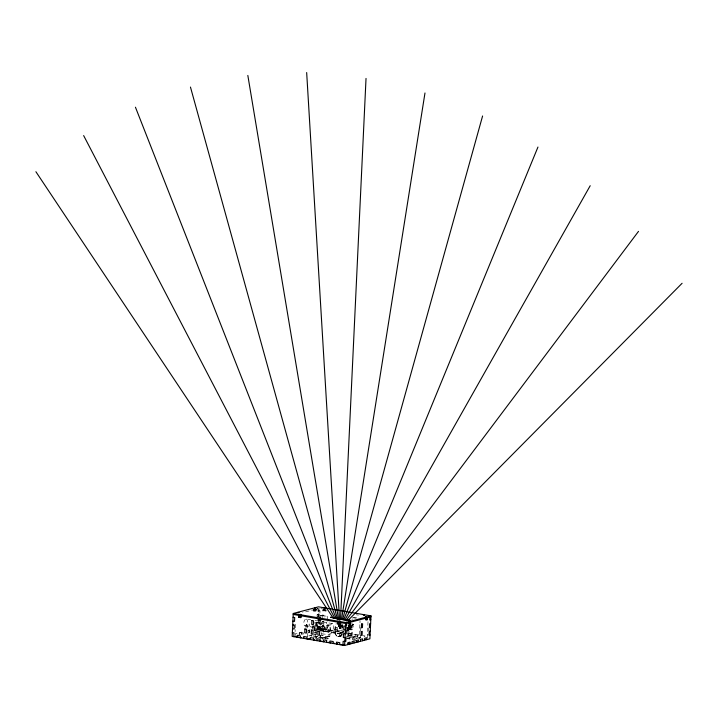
<?xml version="1.0" encoding="UTF-8"?>
<svg xmlns="http://www.w3.org/2000/svg" width="718" height="718" viewBox="0 0 718 718"><rect width="100%" height="100%" fill="white"/><g stroke="black" fill="none" stroke-linecap="round" stroke-linejoin="round"><path stroke-width="0.54" stroke-dasharray="3.59 2.69" d="M342.845 628.026L342.324 627.738L342.845 627.559A3.904 3.24 75.3 0 1 342.845 625.575M319.86 624.121L323.818 623.789L321.502 624.4M295.089 631.625L295.179 629.713M295.269 627.801L295.538 622.075M295.331 635.565L295.421 633.653L303.382 632.271L299.63 632.54L299.541 634.452L303.759 633.348M299.074 635.286L299.164 633.384M301.183 634.739L301.273 632.827L299.63 632.54M301.739 631.993L301.65 633.904L303.292 634.182M306.012 627.729L306.146 624.866L309.512 623.987A3.509 1.831 -80.2 0 0 310.535 626.85A3.509 1.831 -80.2 0 0 312.635 625.566M307.376 633.743L307.241 636.606L311.459 635.502L307.708 635.771L309.35 636.058M307.645 628.017L307.78 625.154L310.311 624.489M308.058 630.332L309.7 630.61L309.611 632.522L307.968 632.235L308.058 630.332L310.167 629.776M311.836 636.579L311.926 634.667M312.563 628.869L312.698 625.997L316.073 625.118M316.593 609.941L314.574 609.753L316.593 609.941L316.548 610.892L315.103 611.278L313.461 610.991L313.506 610.04L315.525 610.219L315.57 609.268L302.637 612.66M313.883 609.941L313.928 608.981M313.461 610.991L314.906 610.614L314.951 609.654M313.802 637.746L314.035 634.111L316.728 634.12L317.266 622.659L313.308 622.982M314.161 630.099L314.34 626.284L317.706 625.396M315.103 611.278L315.525 610.219M314.296 630.575L314.385 628.672L316.019 628.95L315.929 630.862L314.296 630.575L317.455 629.749L319.088 630.027L319.277 626.213L316.584 626.204L316.764 622.38L319.456 622.389L316.764 622.38M315.085 633.832L315.624 622.38M316.216 610.04L316.261 609.088L318.137 608.595M316.728 634.12L315.669 634.398L315.579 636.301L313.945 636.022M315.812 639.101L315.902 637.189L323.279 635.25L323.908 621.878L324.967 621.609L323.324 621.321L322.274 621.6L321.637 634.963L323.279 635.25M317.033 616.654L317.123 614.743L319.815 614.752L319.995 610.928L317.302 610.928L317.437 608.065M316.288 638.257L316.378 636.354L318.011 636.633M317.096 632.011L317.203 628.035A3.509 1.831 -80.2 0 1 316.064 625.558A3.509 1.831 -80.2 0 1 317.051 622.03M317.455 629.749L317.814 622.111M317.993 618.288L318.442 608.738M318.532 619.805L318.038 630.305L321.314 630.871L322.373 630.592L322.463 628.69L325.739 629.255L325.649 631.158L324.59 631.436L324.689 629.524L325.739 629.255M318.666 616.941L319.07 608.343M318.245 629.758L318.424 627.712A3.509 1.831 -80.2 0 0 319.501 621.976M318.828 630.314L318.846 628.313A3.509 1.831 -80.2 0 1 317.706 625.513A3.509 1.831 -80.2 0 1 319.034 621.914M319.366 630.727L319.779 621.994M319.887 630.036L320.066 627.99A3.509 1.831 -80.2 0 0 320.982 621.985M320.12 636.076L320.031 637.988L322.14 637.44L322.229 635.529M320.829 621.716L320.416 630.449L326.968 631.58L327.435 621.752M320.533 635.053L320.354 638.876L329.831 636.381L330.379 624.92L326.421 625.252A3.509 1.831 -80.2 0 1 324.365 629.183A3.509 1.831 -80.2 0 1 322.624 626.249L319.259 627.128L320.892 627.415L324.267 626.527A3.509 1.831 -80.2 0 0 325.999 629.471A3.509 1.831 -80.2 0 0 328.054 625.531L330.379 624.92M320.713 631.239L320.892 627.415M318.388 637.71L320.497 637.153L320.587 635.242M321.314 630.871L321.404 628.959L322.463 628.69M322.454 617.776L322.588 614.913L324.222 615.2L324.132 617.103M324.527 609.286L324.482 610.237L326.125 610.067L326.08 611.018L322.777 610.91L322.822 609.95L324.464 609.779L322.822 609.95M323.405 610.058L323.45 609.097L320.443 608.577M323.145 625.145L322.965 628.959L321.915 629.237L324.608 629.246L324.787 625.423L322.095 625.414L324.787 625.423M322.777 610.91L323.827 610.632L323.872 609.681M322.84 639.397L322.929 637.485L324.572 637.764M325.03 611.296L325.075 610.345M325.586 609.008L325.541 609.968L324.482 610.237M324.949 638.84L325.039 636.929L326.672 637.216L326.582 639.119L324.949 638.84L328.691 638.571L328.781 636.66L327.148 636.372L327.049 638.284M321.547 631.104L325.918 631.858L326.385 622.03M327.489 620.666L327.695 616.304L320.084 615.443L327.695 616.304M324.59 631.436L327.875 632.002L327.964 630.09L329.015 629.821L332.29 630.386L332.201 632.289L331.151 632.567L331.24 630.664L332.29 630.386M322.463 638.32L320.82 638.033L328.198 636.103L328.736 624.642M329.015 629.821L328.925 631.723L327.875 632.002M331.151 632.567L334.426 633.132L334.516 631.23L335.575 630.951L338.851 631.517L338.761 633.429M335.575 630.951L335.477 632.863L334.426 633.132M341.705 630.467L337.496 631.58L335.853 631.293L336.033 627.469L342.36 625.809M337.496 631.58L337.675 627.756L342.944 626.374M335.853 631.293L342.181 629.632L342.037 633.994L337.702 633.698L337.792 631.795L338.851 631.517M341.436 636.193L337.693 636.471L337.828 633.599L341.571 633.33M339.327 636.749L339.47 633.886M342.459 626.051L340.09 628.438L340.251 625.073M340.987 634.263L341.077 632.361L342.127 632.082M342.253 628.026L342.28 627.415M342.872 635.071L343.078 630.61M351.964 633.779L350.905 634.057L350.815 635.968L351.874 635.69L351.964 633.779L348.679 633.213L347.629 633.491L347.539 635.403L360.607 637.198M347.826 635.125L348.095 629.39L349.145 629.112L352.421 629.677L352.152 635.412L347.826 635.125L352.152 635.412M348.589 635.125L348.679 633.213M348.876 634.847L349.145 629.112M349.28 639.226L349.37 637.315L350.429 637.037L350.339 638.948L346.004 638.661M351.102 635.69L351.371 629.955L352.421 629.677M352.556 639.792L352.646 637.88L353.705 637.602L353.615 639.514L352.556 639.792L355.841 640.357M350.815 635.968L354.091 636.534L354.18 634.622L358.515 634.909L358.426 636.821L357.376 637.099L357.465 635.188L358.515 634.909M355.239 634.344L355.15 636.256L354.091 636.534M359.88 624.687L359.206 639.011L346.094 636.749M359.969 622.775L360.059 620.873M360.301 637.781L360.391 635.87M360.615 631.095L360.795 627.272M367.248 637.835L368.056 620.648M368.621 630.88L368.756 628.017M338.232 625.638L340.09 628.438L340.619 625.118M338.537 625.459L340.09 628.438L340.996 625.198M352.233 624.974L352.098 624.507L352.134 625.019M353.489 624.651L353.418 624.22M338.86 625.306L340.09 628.438L341.373 625.324M339.192 625.19L340.09 628.438L342.298 624.534M352.421 624.938L352.314 624.463M353.068 624.256L353.193 624.741M339.542 625.118L340.09 628.438L342.791 624.848M346.893 627.281A3.761 3.123 75.3 0 0 347.099 627.72L352.314 628.528A3.761 3.123 75.3 0 0 351.811 623.098M346.534 628.097L346.57 628.07A1.382 1.149 75.3 0 0 346.982 627.379M349.908 625.854L350.644 625.504M319.995 610.928L317.302 610.928M319.815 614.752L317.123 614.743M317.32 616.295L322.588 614.913M318.963 616.582L324.222 615.2M314.951 623.269L317.266 622.659M319.277 626.213L316.584 626.204M312.276 629.219L314.385 628.672M351.847 619.239L352.897 618.961M307.591 631.167L309.7 630.61M313.919 629.506L318.128 628.394L344.353 632.926M314.547 630.413L318.478 629.372L335.27 632.387L328.171 634.533L321.35 633.725M307.968 632.235L310.077 631.687M307.501 633.079L309.611 632.522M351.937 624.498L353.202 624.157M325.918 631.858L326.968 631.58M352.089 625.091L353.355 624.759M333.771 630.099L342.594 627.774M347.207 627.9L351.991 628.726M348.777 627.541L348.948 627.496A3.59 2.98 75.3 0 0 348.553 625.647M348.086 627.846L349.244 627.541M316.378 636.354L314.269 636.902L315.902 637.189M349.37 628.456L350.375 628.196M347.189 630.287L348.742 629.812M347.449 630.754L348.903 630.377M337.702 633.698L342.037 632.495M348.993 630.664L347.35 631.095A4.425 3.671 75.3 0 0 349.774 625.45M326.582 639.119L328.691 638.571M337.693 636.471L341.903 635.358M367.383 634.972L368.442 634.694M355.931 638.446L356.981 638.167M364.017 636.319L365.067 636.04L361.791 635.475M356.227 614.761L358.408 615.138M323.827 610.632L326.08 611.018M313.506 610.04L315.148 610.318M314.906 610.614L316.548 610.892M353.552 617.363L356.837 617.929M352.502 617.642L356.873 618.395M322.274 621.6L323.908 621.878M306.326 619.042A3.509 1.831 -80.2 0 1 306.9 624.57A3.509 1.831 -80.2 0 1 303.804 623.861A3.509 1.831 -80.2 0 1 306.326 619.042L310.697 619.796M315.067 620.549L317.248 620.935M322.714 621.878L332.542 623.574A3.509 1.831 -80.2 0 1 333.125 629.103A3.509 1.831 -80.2 0 1 330.029 628.394A3.509 1.831 -80.2 0 1 332.542 623.574M342.324 627.72L342.917 627.819M326.421 625.252L328.054 625.531M348.095 629.39L351.371 629.955M336.033 627.469L337.675 627.756M322.624 626.249L324.267 626.527M306.146 624.866L307.78 625.154M312.698 625.997L314.34 626.284M318.343 627.774L319.977 628.062M305.033 625.943L331.249 630.467M347.629 633.491L360.741 635.753M320.183 630.216L342.037 633.994M357.376 637.099L360.651 637.665M347.144 636.471L360.256 638.733M313.892 632.432L317.087 632.989M347.054 638.383L350.339 638.948M353.615 639.514L355.796 639.891M328.198 636.103L329.831 636.381M314.035 634.111L315.669 634.398M320.497 637.153L322.14 637.44M348.903 627.496L348.607 627.487A3.276 2.719 75.3 0 1 348.221 627.254M347.297 627.667L347.404 627.846A3.276 2.719 75.3 0 0 347.126 628.241M339.892 625.082L340.09 628.438M348.885 625.522A3.59 2.98 75.3 0 1 347.377 630.225A3.59 2.98 75.3 0 0 349.298 625.656M342.845 627.855A4.425 3.671 75.3 0 1 342.818 625.046M351.344 625.638A4.425 3.671 75.3 0 1 347.306 630.7M349.02 627.397A3.59 2.98 75.3 0 0 348.715 625.611A1.463 1.212 75.3 0 1 348.607 627.55A1.463 1.212 75.3 0 1 346.893 627.352M348.427 629.121A3.59 2.98 75.3 0 1 347.377 629.973A3.59 2.98 75.3 0 0 348.266 629.165M346.982 628.241A3.276 2.719 75.3 0 1 347.261 627.846M347.575 627.954A1.203 1.005 75.3 0 1 348.293 628.869M349.37 625.611A3.904 3.24 75.3 0 1 347.234 630.592M351.021 625.432A4.12 3.41 75.3 0 1 347.341 630.404M349.702 625.504A4.12 3.41 75.3 0 1 347.234 630.79M348.769 627.442A3.276 2.719 75.3 0 1 348.239 627.101M348.948 625.459A3.904 3.24 75.3 0 1 347.306 630.557M347.359 627.317A1.615 1.337 75.3 0 1 346.785 628.268M347.189 627.361A1.615 1.337 75.3 0 1 346.695 628.259M347.745 627.918A1.203 1.005 75.3 0 1 348.463 628.824M343.312 630.916A8.535 4.461 -80.2 0 1 342.558 632.908M341.849 634.2A8.535 4.461 -80.2 0 1 335.719 634.9A8.535 4.461 -80.2 0 1 336.15 623.709M343.725 630.987A8.535 4.461 -80.2 0 1 343.177 632.504M342.001 634.649A8.535 4.461 -80.2 0 1 336.042 634.802A8.535 4.461 -80.2 0 1 336.562 623.78M350.725 625.566A2.378 1.975 75.3 0 1 347.261 627.415M351.64 625.486A2.378 1.975 75.3 0 1 348.221 627.308A1.463 1.212 75.3 0 0 349.89 625.522M351.775 623.314A3.761 3.123 75.3 0 1 352.116 628.582M350.564 625.575A3.536 2.926 75.3 0 1 347.395 629.839M349.172 625.459A3.536 2.926 75.3 0 1 347.324 630.189M314.457 625.468A3.509 1.831 -80.2 0 1 311.235 625.54"/><path stroke-width="1.08" d="M293.249 613.477L292.172 636.39L344.613 645.446L369.896 638.805L370.982 615.882L318.532 606.827L293.249 613.477L345.69 622.533L370.982 615.882M297.09 637.243L297.18 635.331L300.456 635.897L300.366 637.808L301.416 637.53M299.182 616.421L299.226 615.47L300.277 615.191L300.797 617.668L298.544 617.274L298.589 616.322L300.232 616.143L298.589 616.322M298.544 617.274L299.594 617.004L299.639 616.044M310.194 639.505L310.284 637.593L313.569 638.158L313.479 640.07L314.529 639.792M318.846 619.822L318.891 618.862L319.941 618.584L320.461 621.061L318.209 620.675L318.254 619.715L319.896 619.544L318.254 619.715M318.209 620.675L319.268 620.397L319.313 619.437M326.582 642.332L326.672 640.42L323.396 639.855L323.306 641.766L324.365 641.488M341.185 624.175L337.873 624.068L337.918 623.116L339.56 622.937L339.605 621.985M337.918 623.116L338.51 623.215L338.555 622.264M337.873 624.068L338.932 623.789L338.977 622.838M340.126 624.454L339.632 622.443M340.511 619.472L366.027 78.433M342.971 645.159L343.15 641.345L345.843 641.353L346.022 637.53L343.339 637.521L343.518 633.707L346.211 633.707L346.39 629.892L343.698 629.883L343.877 626.069L346.57 626.069L346.704 623.206M344.613 645.446L345.69 622.533M347.772 644.611L347.862 642.709L349.971 642.152L349.881 644.064L348.239 643.777M348.903 622.856L348.858 623.816L350.501 624.095L350.546 623.143L348.526 622.955L350.546 623.143M349.513 622.47L349.047 624.48L350.501 624.095M350.16 623.242L350.204 622.282M354.091 642.951L354.18 641.048L352.08 641.596L351.991 643.507L350.348 643.22M356.2 642.404L356.29 640.492L358.399 639.935L358.309 641.847L356.666 641.56M360.418 641.291L360.508 639.379L362.617 638.832L362.518 640.743M364.627 640.187L364.717 638.275L366.826 637.719L366.736 639.63L365.094 639.352M366.377 618.036L365.902 620.047L367.356 619.67L367.069 617.857M369.878 617.112L369.743 619.984L370.793 619.706M341.499 619.589L424.984 92.981M342.495 619.805L482.595 115.975M343.5 620.137L537.962 147.046M345.053 619.661L590.205 185.72M346.157 620.37L638.508 231.367M347.97 620.487L682.1 283.278M330.585 617.238L350.51 620.442M350.483 620.54L330.612 617.354M297.71 612.427L298.868 612.481M298.841 612.598L297.737 612.553M314.565 608.002L315.723 608.056M315.696 608.164L314.574 608.11M299.756 614.384L300.923 614.446M300.887 614.554L299.765 614.5M299.711 615.344L300.483 615.308M323.989 608.02L325.146 608.074M325.119 608.191L323.998 608.128M319.42 617.785L320.587 617.839M320.578 617.947L319.447 617.902M319.375 618.736L320.542 618.79M320.515 618.907L319.402 618.862M343.653 611.413L344.819 611.467M344.793 611.583L343.68 611.539M339.084 621.178L340.251 621.232M340.224 621.348L339.075 621.285M363.317 614.814L364.484 614.868M364.457 614.976L363.308 614.913M348.508 621.196L349.675 621.258M349.648 621.366L348.499 621.303M365.363 616.771L366.53 616.825M366.503 616.933L365.399 616.888M366.476 617.884L365.866 617.929M300.25 616.609L301.309 616.331M293.761 624.66L292.711 624.929L294.353 625.216L294.165 629.04L292.531 628.753M319.968 619.051L321.018 618.772M319.923 620.002L320.973 619.724M338.51 623.215L339.56 622.937M339.587 623.404L340.637 623.125M294.865 636.399L293.806 636.678L293.985 632.854L292.352 632.576M370.937 616.843L345.645 623.484L293.204 614.428M304.692 638.096L303.642 638.374L303.732 636.462L307.008 637.028L306.918 638.939L310.158 639.038M370.614 623.52L369.564 623.798L369.384 627.622L370.434 627.344M317.805 640.357L316.755 640.635L316.844 638.724L320.12 639.289L320.031 641.201L321.081 640.923M370.255 631.158L369.205 631.436L369.025 635.259L370.075 634.981M334.193 643.184L333.143 643.463L333.233 641.56L329.957 640.986L329.867 642.897L330.917 642.619L328.727 642.242M337.469 643.75L336.419 644.028L336.509 642.125L339.785 642.691L339.695 644.593L342.935 644.701M339.982 622.335L339.049 622.246M300.42 615.55L299.702 615.443M365.713 619.383L367.356 619.67M344.739 620.343L346.857 620.711M299.594 617.004L301.102 617.256M319.268 620.397L320.766 620.657M338.932 623.789L340.431 624.05M293.07 617.292L294.712 617.579L294.533 621.393L292.89 621.115M295.951 636.588L298.141 636.965M35.9 171.719L333.26 618.18M83.647 135.576L334.92 618.503M135.442 107.206L336.41 619.051M190.458 87.057L337.702 619.787M247.836 75.444L338.618 619.589M306.667 72.554L339.551 619.49M304.908 628.968L304.728 632.782L306.371 633.07L306.55 629.246L304.908 628.968M311.468 630.099L311.289 633.913L312.922 634.2L313.102 630.377L311.468 630.099M311.917 620.549L311.738 624.364L313.38 624.651L313.56 620.828L311.917 620.549M318.02 631.23L317.841 635.044L319.483 635.331L319.663 631.508L318.02 631.23M361.208 631.652L361.028 635.475L362.078 635.197L362.258 631.382L361.208 631.652M361.567 624.014L361.387 627.837L362.437 627.559L362.617 623.736L361.567 624.014"/></g></svg>
